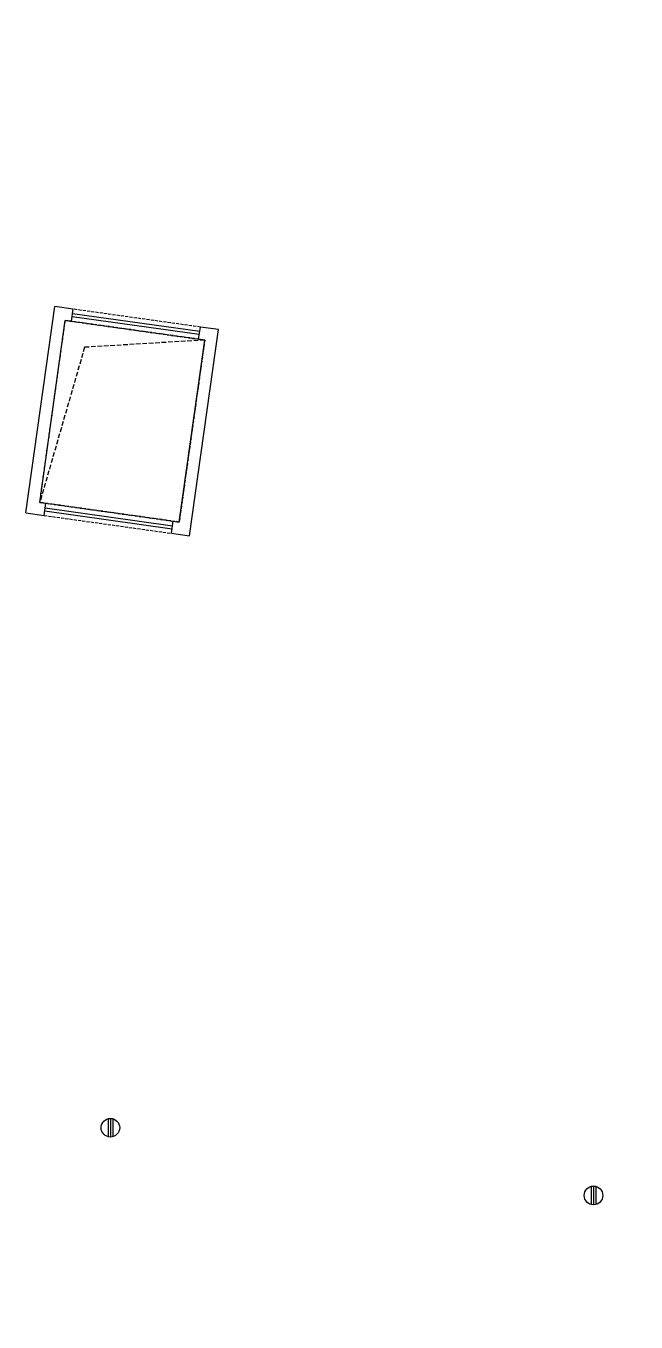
# Model space of a CAD drawing. Header units: millimetres. Extents: x 285006 to 3037698, y -2820855 to 192241.
# Drawn here: x 693719 to 703686, y -338656 to -317498 of the extents above; entities that cross this region are included whole.
import ezdxf
from ezdxf.xclip import XClip

# ---------------------------------------------------------------- set-up
doc = ezdxf.new("R2010")
doc.units = ezdxf.units.MM
doc.header["$XCLIPFRAME"] = 2
doc.linetypes.add('DASH', pattern=[0.35, 0.25, -0.1])
for name, color, linetype in [('1#C-6F$0$0-XREF', 7, 'Continuous'), ('1#C-6F$0$A-WALL', 2, 'Continuous'), ('1#C-6F$0$文字图层', 7, 'Continuous'), ('1#C-6F$0$汇水面积', 3, 'Continuous'), ('4玻璃幕墙', 1, 'Continuous'), ('COLUMN', 160, 'Continuous'), ('DS-NOTES', 8, 'Continuous'), ('WALL-地台', 8, 'Continuous')]:
    doc.layers.add(name, color=color, linetype=linetype)

# ---------------------------------------------------------------- blocks, each defined once
blk = doc.blocks.new('WALL-1C-6F-1')
at = {"layer": '4玻璃幕墙'}
blk.add_line((98374885, 18791299), (98353235, 18794341), dxfattribs=at)
blk.add_lwpolyline([(98374885, 18791400), (98353235, 18794442)], dxfattribs=at)
at = {"layer": 'WALL-地台', "linetype": 'DASH', "ltscale": 200}
blk.add_line((98353235, 18804945), (98374885, 18801902), dxfattribs=at)
for points in [[(98353235, 18814336), (98374885, 18811293)], [(98374885, 18792511), (98353235, 18795553)], [(98374885, 18792208), (98353235, 18795250)], [(98374885, 18791450), (98353235, 18794493)], [(98374885, 18790895), (98353235, 18793938)]]:
    blk.add_lwpolyline(points, dxfattribs=at)
blk = doc.blocks.new('1#C-6F$0$DSADSAD')
at = {"layer": '1#C-6F$0$文字图层', "color": 6}
for p, q in [((7943089, -1493991), (7943089, -1494579)), ((7943165, -1493981), (7943165, -1494588)), ((7943241, -1493991), (7943241, -1494579))]:
    blk.add_line(p, q, dxfattribs=at)
blk.add_circle((7943165, -1494285), 304, dxfattribs=at)
blk = doc.blocks.new('DFHRTHRTH')
at = {"layer": 'COLUMN', "linetype": 'Continuous'}
for p, q in [((3254511, 4609128, 0), (3254985, 4612495, 0)), ((3255282, 4612454, 0), (3254985, 4612495, 0)), ((3255254, 4612255, 0), (3255282, 4612454, 0)), ((3254737, 4609299, 0), (3255155, 4612269, 0)), ((3255254, 4612255, 0), (3255155, 4612269, 0)), ((3257185, 4608753, 0), (3257658, 4612119, 0)), ((3257333, 4611963, 0), (3257361, 4612161, 0)), ((3257432, 4611949, 0), (3257333, 4611963, 0)), ((3257658, 4612119, 0), (3257361, 4612161, 0)), ((3257015, 4608978, 0), (3257432, 4611949, 0)), ((3254737, 4609299, 0), (3254836, 4609285, 0)), ((3254808, 4609087, 0), (3254836, 4609285, 0)), ((3254511, 4609128, 0), (3254808, 4609087, 0)), ((3256888, 4608794, 0), (3256916, 4608992, 0)), ((3256888, 4608794, 0), (3257185, 4608753, 0)), ((3256916, 4608992, 0), (3257015, 4608978, 0))]:
    blk.add_line(p, q, dxfattribs=at)

msp = doc.modelspace()

# ---------------------------------------------------------------- linework, layer by layer
at = {"layer": '4玻璃幕墙'}
for p, q in [((696551.8, -322537.1, 0), (694472.2, -322244.8, 0)), ((696558.7, -322487.6, 0), (694479.2, -322195.3, 0)), ((694026.8, -325413.7, 0), (696106.4, -325706, 0)), ((694033.8, -325364.2, 0), (696113.3, -325656.5, 0))]:
    msp.add_line(p, q, dxfattribs=at)
at = {"layer": 'DS-NOTES', "linetype": 'DASH', "ltscale": 300, "elevation": 0}
msp.add_lwpolyline([(696640.3, -322625.3), (694677.7, -322743.8), (693945.2, -325276)], dxfattribs=at)
msp.add_lwpolyline([(696640.3, -322625.3), (694677.7, -322743.8), (693945.2, -325276)], dxfattribs=at)
at = {"layer": 'WALL-地台', "linetype": 'DASH', "ltscale": 200}
for p, q in [((696569.2, -322413.3, 0), (694489.6, -322121.1, 0)), ((696541.3, -322611.4, 0), (694461.8, -322319.1, 0)), ((694044.2, -325289.9, 0), (696123.8, -325582.2, 0)), ((694016.4, -325488, 0), (696095.9, -325780.2, 0))]:
    msp.add_line(p, q, dxfattribs=at)
at = {"layer": 'WALL-地台', "linetype": 'DASH', "ltscale": 200, "elevation": 0}
msp.add_lwpolyline([(694362.7, -322305.2), (696640.3, -322625.3), (696222.8, -325596.1), (693945.2, -325276)], close=True, dxfattribs=at)

# ---------------------------------------------------------------- block references
at = {"layer": '1#C-6F$0$0-XREF', "ltscale": 1.5}
ref = msp.add_blockref('WALL-1C-6F-1', (-97667874.8, -19128364.2, 0), dxfattribs=dict(at, rotation=359.999308722076))
XClip(ref).set_block_clipping_path([(98372385.8231538981, 18767467.007476639), (98391135.4026873261, 18767467.2336917371), (98391134.7242774069, 18823696.4636914618), (98372385.144743979, 18823696.2374763638)])
at = {"layer": '1#C-6F$0$A-WALL'}
msp.add_blockref('DFHRTHRTH', (-2560792, -4934574.6), dxfattribs=at)
at = {"layer": '1#C-6F$0$汇水面积', "xscale": 0.4999999999999999, "yscale": 0.4999999999999999, "zscale": 0.4999999999999999, "rotation": 359.999308721688}
for p in [(-3276473.9, 411706.6, 0), (-3268583, 410601.6, 0)]:
    msp.add_blockref('1#C-6F$0$DSADSAD', p, dxfattribs=at)

doc.saveas('drawing.dxf')
